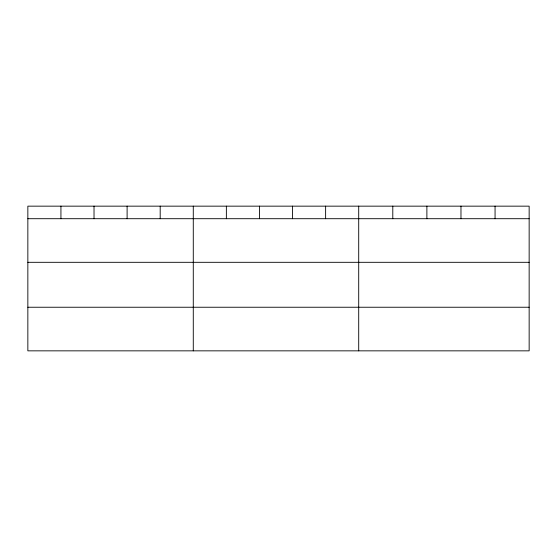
<?xml version="1.0" encoding="UTF-8"?>
<svg xmlns="http://www.w3.org/2000/svg" width="557" height="557" viewBox="0 0 557 557"><rect width="100%" height="100%" fill="white"/><g stroke="black" fill="none" stroke-linecap="round" stroke-linejoin="round"><path stroke-width="0.84" d="M529.15 218.706L529.15 350.847L27.85 350.847L27.85 206.153L529.15 206.153L529.15 218.706L27.85 218.706M27.85 262.312L529.15 262.312M27.85 307.241L529.15 307.241M495.062 206.153L495.062 218.706M460.973 206.153L460.973 218.706M426.885 206.153L426.885 218.706M392.796 206.153L392.796 218.706M358.708 206.153L358.708 350.847M325.622 206.153L325.622 218.706M292.536 206.153L292.536 218.706M259.451 206.153L259.451 218.706M226.365 206.153L226.365 218.706M193.279 206.153L193.279 350.847M160.193 206.153L160.193 218.706M127.107 206.153L127.107 218.706M94.022 206.153L94.022 218.706M60.936 206.153L60.936 218.706"/></g></svg>
